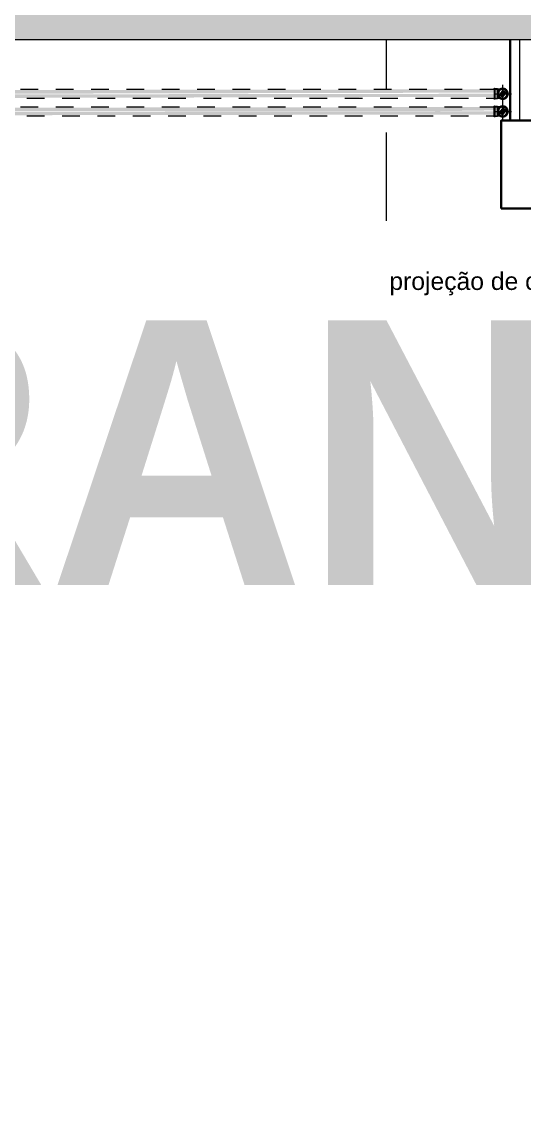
# Model space of a CAD drawing. Header units: metres. Extents: x 147 to 427, y -16 to 162.
# Drawn here: x 325.17 to 328.01, y 93.63 to 99.88 of the extents above; entities that cross this region are included whole.
import ezdxf

# ---------------------------------------------------------------- set-up
doc = ezdxf.new("R2010")
doc.units = ezdxf.units.M
doc.linetypes.add('Aligning Line', pattern=[0.012, 0.006, -0.006])
doc.linetypes.add('IMPORT-Dashed _3_', pattern=[0.75, 0.5, -0.25])
doc.layers.add('1053_ARQ_BASE_MATADOURO_dwg', color=7, linetype='Continuous', lineweight=5, true_color=0x767676)
for name, color, linetype, lineweight in [('A-DETL', 7, 'Continuous', 5), ('A-DETL-GENF', 7, 'Continuous', 5), ('A-ESTRUTURA', 7, 'Continuous', 30), ('A-PAREDE', 7, 'Continuous', 30), ('A-TEXTO1', 7, 'Continuous', 5), ('A_PROJEÇÃO', 7, 'IMPORT-Dashed _3_', 5), ('G-ANNO-TEXT', 7, 'Continuous', 5), ('P-PIPE', 7, 'Continuous', 5), ('P-PIPE-CNTR', 7, 'Continuous', 5)]:
    doc.layers.add(name, color=color, linetype=linetype, lineweight=lineweight)
doc.styles.add('Arial', font='arial.ttf', dxfattribs={"height": 0.1})
doc.styles.add('Century Gothic_B_2', font='GOTHICB.TTF', dxfattribs={"height": 1.5})

# ---------------------------------------------------------------- blocks, each defined once
blk = doc.blocks.new('AÇO_Cotovelo 90 45 - AÇO_Cotovelo 90 45-V168-TÉRREO 1_20 - Dependente 1')
at = {"layer": 'P-PIPE', "true_color": 0x7f7f7f}
blk.add_hatch(color=8, dxfattribs=at).paths.add_polyline_path([(159.5247, 99.4768), (159.4959, 99.4947), (159.4983, 99.4947), (159.5224, 99.4765)])
at = {"layer": 'P-PIPE'}
for p, q in [((159.4679, 99.4971), (159.4488, 99.4971)), ((159.4488, 99.4971), (159.4488, 99.4697)), ((159.4679, 99.4697), (159.4679, 99.4971)), ((159.4679, 99.4971), (159.4679, 99.4697)), ((159.4488, 99.4697), (159.4488, 99.4423)), ((159.4488, 99.4423), (159.4679, 99.4423)), ((159.4679, 99.4423), (159.4679, 99.4697)), ((159.4679, 99.4697), (159.4679, 99.4423))]:
    blk.add_line(p, q, dxfattribs=at)
at = {"layer": 'P-PIPE', "flags": 128}
for points in [[(159.4488, 99.4971), (159.4488, 99.4972), (159.4488, 99.4974), (159.4488, 99.4975), (159.4488, 99.4976), (159.4488, 99.4978), (159.4489, 99.4979), (159.4489, 99.498), (159.4489, 99.4982), (159.449, 99.4983), (159.449, 99.4984), (159.4491, 99.4986), (159.4491, 99.4987), (159.4492, 99.4988), (159.4493, 99.4989), (159.4494, 99.4991), (159.4494, 99.4992), (159.4495, 99.4993), (159.4496, 99.4994), (159.4497, 99.4995), (159.4498, 99.4996), (159.4499, 99.4997), (159.45, 99.4998), (159.4501, 99.4999), (159.4502, 99.4999), (159.4504, 99.5), (159.4505, 99.5001), (159.4506, 99.5002), (159.4507, 99.5002), (159.4509, 99.5003), (159.451, 99.5003), (159.4511, 99.5004), (159.4512, 99.5004), (159.4514, 99.5005), (159.4515, 99.5005), (159.4517, 99.5005), (159.4518, 99.5005), (159.4519, 99.5006), (159.4521, 99.5006), (159.4522, 99.5006), (159.4523, 99.5006)], [(159.4488, 99.4938), (159.4488, 99.4943), (159.4488, 99.4948), (159.4488, 99.4952), (159.4488, 99.4956), (159.4488, 99.4959), (159.4488, 99.4962), (159.4488, 99.4965), (159.4488, 99.4967), (159.4488, 99.4968), (159.4488, 99.497), (159.4488, 99.497), (159.4488, 99.4971)], [(159.4488, 99.4971), (159.4488, 99.497), (159.4488, 99.4969), (159.4488, 99.4967), (159.4488, 99.4965), (159.4488, 99.4963), (159.4488, 99.496), (159.4488, 99.4957), (159.4488, 99.4953), (159.4488, 99.4949), (159.4488, 99.4945), (159.4488, 99.494), (159.4488, 99.4935), (159.4488, 99.4929), (159.4488, 99.4923), (159.4488, 99.4917), (159.4488, 99.491), (159.4488, 99.4903), (159.4488, 99.4895), (159.4488, 99.4888), (159.4488, 99.488), (159.4488, 99.4871), (159.4488, 99.4863), (159.4488, 99.4854), (159.4488, 99.4845), (159.4488, 99.4835), (159.4488, 99.4826), (159.4488, 99.4816), (159.4488, 99.4806), (159.4488, 99.4796), (159.4488, 99.4786), (159.4488, 99.4775), (159.4488, 99.4765), (159.4488, 99.4754), (159.4488, 99.4743), (159.4488, 99.4732), (159.4488, 99.4722), (159.4488, 99.4711), (159.4488, 99.47), (159.4488, 99.4697)], [(159.4523, 99.5006), (159.4524, 99.5006), (159.4525, 99.5006), (159.4527, 99.5005), (159.4528, 99.5005), (159.4529, 99.5005), (159.4531, 99.5005), (159.4532, 99.5004), (159.4534, 99.5004), (159.4535, 99.5004), (159.4536, 99.5003), (159.4537, 99.5002), (159.4539, 99.5002), (159.454, 99.5001), (159.4541, 99.5), (159.4542, 99.5), (159.4543, 99.4999), (159.4545, 99.4998), (159.4546, 99.4997), (159.4547, 99.4996), (159.4548, 99.4995), (159.4549, 99.4994), (159.4549, 99.4993), (159.455, 99.4992), (159.4551, 99.4991), (159.4552, 99.499), (159.4553, 99.4988), (159.4553, 99.4987), (159.4554, 99.4986), (159.4555, 99.4985), (159.4555, 99.4983), (159.4556, 99.4982), (159.4556, 99.4981), (159.4556, 99.4979), (159.4557, 99.4978), (159.4557, 99.4977), (159.4557, 99.4975), (159.4557, 99.4974), (159.4557, 99.4973), (159.4557, 99.4971), (159.4557, 99.4971)], [(159.4557, 99.4697), (159.4557, 99.4708), (159.4557, 99.4719), (159.4557, 99.473), (159.4557, 99.474), (159.4557, 99.4751), (159.4557, 99.4762), (159.4557, 99.4772), (159.4557, 99.4783), (159.4557, 99.4793), (159.4557, 99.4803), (159.4557, 99.4813), (159.4557, 99.4823), (159.4557, 99.4833), (159.4557, 99.4842), (159.4557, 99.4851), (159.4557, 99.486), (159.4557, 99.4869), (159.4557, 99.4877), (159.4557, 99.4886), (159.4557, 99.4893), (159.4557, 99.4901), (159.4557, 99.4908), (159.4557, 99.4915), (159.4557, 99.4921), (159.4557, 99.4927), (159.4557, 99.4933), (159.4557, 99.4938), (159.4557, 99.4943), (159.4557, 99.4948), (159.4557, 99.4952), (159.4557, 99.4956), (159.4557, 99.4959), (159.4557, 99.4962), (159.4557, 99.4965), (159.4557, 99.4967), (159.4557, 99.4968), (159.4557, 99.497), (159.4557, 99.497), (159.4557, 99.4971)], [(159.4557, 99.4971), (159.4557, 99.497), (159.4557, 99.4969), (159.4557, 99.4967), (159.4557, 99.4965), (159.4557, 99.4963), (159.4557, 99.496), (159.4557, 99.4957), (159.4557, 99.4953), (159.4557, 99.4949), (159.4557, 99.4945), (159.4557, 99.494)], [(159.5292, 99.4697), (159.5291, 99.4709), (159.5291, 99.4721), (159.5289, 99.4734), (159.5288, 99.4746), (159.5285, 99.4758), (159.5283, 99.477), (159.5279, 99.4782), (159.5276, 99.4794), (159.5272, 99.4806), (159.5267, 99.4817), (159.5262, 99.4828), (159.5257, 99.4839), (159.5251, 99.485), (159.5244, 99.4861), (159.5238, 99.4871), (159.523, 99.4881), (159.5223, 99.4891), (159.5215, 99.49), (159.5206, 99.491), (159.5198, 99.4918), (159.5189, 99.4927), (159.5179, 99.4935), (159.517, 99.4943), (159.516, 99.495), (159.5149, 99.4957), (159.5139, 99.4963), (159.5128, 99.4969), (159.5117, 99.4975), (159.5106, 99.498), (159.5094, 99.4985), (159.5083, 99.4989), (159.5071, 99.4993), (159.5059, 99.4996), (159.5047, 99.4999), (159.5035, 99.5001), (159.5023, 99.5003), (159.5011, 99.5004), (159.4998, 99.5005), (159.4986, 99.5006), (159.4973, 99.5006), (159.4961, 99.5005), (159.4949, 99.5004), (159.4937, 99.5002), (159.4924, 99.5), (159.4912, 99.4998), (159.49, 99.4995), (159.4888, 99.4991), (159.4877, 99.4987), (159.4865, 99.4983), (159.4854, 99.4978), (159.4843, 99.4972), (159.4832, 99.4967), (159.4821, 99.496), (159.4811, 99.4954), (159.4801, 99.4947), (159.4791, 99.4939), (159.4781, 99.4931), (159.4772, 99.4923), (159.4763, 99.4914), (159.4755, 99.4905), (159.4746, 99.4896), (159.4739, 99.4887), (159.4731, 99.4877), (159.4724, 99.4866), (159.4718, 99.4856), (159.4712, 99.4845), (159.4706, 99.4834), (159.4701, 99.4823), (159.4696, 99.4812), (159.4691, 99.48), (159.4687, 99.4789), (159.4684, 99.4777), (159.4681, 99.4765), (159.4679, 99.4753), (159.4677, 99.474), (159.4675, 99.4728), (159.4674, 99.4716), (159.4674, 99.4703), (159.4674, 99.4697)], [(159.4679, 99.4971), (159.4691, 99.4971), (159.4703, 99.4971), (159.4715, 99.4971), (159.4727, 99.4971), (159.4739, 99.4971), (159.4751, 99.4971), (159.4763, 99.4971), (159.4774, 99.4971), (159.4786, 99.4971), (159.4797, 99.4971), (159.4808, 99.4971), (159.4819, 99.4971), (159.483, 99.4971), (159.484, 99.4971), (159.485, 99.4971), (159.486, 99.4971), (159.487, 99.4971), (159.4879, 99.4971), (159.4888, 99.4971), (159.4897, 99.4971), (159.4905, 99.4971), (159.4913, 99.4971), (159.492, 99.4971), (159.4928, 99.4971), (159.4934, 99.4971), (159.4941, 99.4971), (159.4947, 99.4971), (159.4952, 99.4971), (159.4957, 99.4971), (159.4962, 99.4971), (159.4966, 99.4971), (159.497, 99.4971), (159.4973, 99.4971), (159.4976, 99.4971), (159.4978, 99.4971), (159.498, 99.4971), (159.4981, 99.4971), (159.4982, 99.4971), (159.4982, 99.4971)], [(159.4983, 99.4971), (159.4993, 99.4971), (159.5004, 99.497), (159.5015, 99.4969), (159.5026, 99.4967), (159.5037, 99.4965), (159.5048, 99.4963), (159.5058, 99.496), (159.5069, 99.4957), (159.5079, 99.4953), (159.5089, 99.4949), (159.5099, 99.4945), (159.5109, 99.494), (159.5119, 99.4935), (159.5128, 99.4929), (159.5137, 99.4923), (159.5146, 99.4917), (159.5155, 99.491), (159.5163, 99.4903), (159.5171, 99.4895), (159.5179, 99.4888), (159.5187, 99.488), (159.5194, 99.4871), (159.52, 99.4863), (159.5207, 99.4854), (159.5213, 99.4845), (159.5219, 99.4835), (159.5224, 99.4826), (159.5229, 99.4816), (159.5234, 99.4806), (159.5238, 99.4796), (159.5242, 99.4786), (159.5245, 99.4775), (159.5248, 99.4765), (159.525, 99.4754), (159.5253, 99.4743), (159.5254, 99.4732), (159.5255, 99.4722), (159.5256, 99.4711), (159.5256, 99.47), (159.5257, 99.4697)], [(159.4488, 99.4697), (159.4488, 99.4686), (159.4488, 99.4675), (159.4488, 99.4664), (159.4488, 99.4653), (159.4488, 99.4642), (159.4488, 99.4632), (159.4488, 99.4621), (159.4488, 99.4611), (159.4488, 99.46), (159.4488, 99.459), (159.4488, 99.458), (159.4488, 99.457), (159.4488, 99.4561), (159.4488, 99.4551), (159.4488, 99.4542), (159.4488, 99.4533), (159.4488, 99.4524), (159.4488, 99.4516), (159.4488, 99.4508), (159.4488, 99.45), (159.4488, 99.4493), (159.4488, 99.4486), (159.4488, 99.4479), (159.4488, 99.4472), (159.4488, 99.4466), (159.4488, 99.446), (159.4488, 99.4455), (159.4488, 99.445), (159.4488, 99.4446), (159.4488, 99.4441), (159.4488, 99.4438), (159.4488, 99.4434), (159.4488, 99.4431), (159.4488, 99.4429), (159.4488, 99.4427), (159.4488, 99.4425), (159.4488, 99.4424), (159.4488, 99.4423), (159.4488, 99.4423)], [(159.4488, 99.4423), (159.4488, 99.4424), (159.4488, 99.4425), (159.4488, 99.4426), (159.4488, 99.4428), (159.4488, 99.4431), (159.4488, 99.4433), (159.4488, 99.4437), (159.4488, 99.444), (159.4488, 99.4444), (159.4488, 99.4449), (159.4488, 99.4454)], [(159.4523, 99.4388), (159.4521, 99.4388), (159.452, 99.4388), (159.4518, 99.4388), (159.4517, 99.4388), (159.4516, 99.4388), (159.4514, 99.4389), (159.4513, 99.4389), (159.4511, 99.439), (159.451, 99.439), (159.4509, 99.4391), (159.4508, 99.4391), (159.4506, 99.4392), (159.4505, 99.4392), (159.4504, 99.4393), (159.4503, 99.4394), (159.4502, 99.4395), (159.45, 99.4396), (159.4499, 99.4396), (159.4498, 99.4397), (159.4497, 99.4398), (159.4496, 99.4399), (159.4496, 99.44), (159.4495, 99.4402), (159.4494, 99.4403), (159.4493, 99.4404), (159.4492, 99.4405), (159.4492, 99.4406), (159.4491, 99.4407), (159.449, 99.4409), (159.449, 99.441), (159.4489, 99.4411), (159.4489, 99.4413), (159.4489, 99.4414), (159.4488, 99.4415), (159.4488, 99.4417), (159.4488, 99.4418), (159.4488, 99.442), (159.4488, 99.4421), (159.4488, 99.4422), (159.4488, 99.4423)], [(159.4557, 99.4423), (159.4557, 99.4421), (159.4557, 99.442), (159.4557, 99.4419), (159.4557, 99.4417), (159.4557, 99.4416), (159.4556, 99.4414), (159.4556, 99.4413), (159.4556, 99.4412), (159.4555, 99.441), (159.4555, 99.4409), (159.4554, 99.4408), (159.4554, 99.4407), (159.4553, 99.4405), (159.4552, 99.4404), (159.4551, 99.4403), (159.4551, 99.4402), (159.455, 99.4401), (159.4549, 99.44), (159.4548, 99.4399), (159.4547, 99.4398), (159.4546, 99.4397), (159.4545, 99.4396), (159.4544, 99.4395), (159.4543, 99.4394), (159.4541, 99.4393), (159.454, 99.4393), (159.4539, 99.4392), (159.4538, 99.4391), (159.4536, 99.4391), (159.4535, 99.439), (159.4534, 99.439), (159.4533, 99.4389), (159.4531, 99.4389), (159.453, 99.4389), (159.4528, 99.4388), (159.4527, 99.4388), (159.4526, 99.4388), (159.4524, 99.4388), (159.4523, 99.4388), (159.4523, 99.4388)], [(159.4557, 99.4423), (159.4557, 99.4424), (159.4557, 99.4425), (159.4557, 99.4426), (159.4557, 99.4428), (159.4557, 99.4431), (159.4557, 99.4433), (159.4557, 99.4437), (159.4557, 99.444), (159.4557, 99.4444), (159.4557, 99.4449), (159.4557, 99.4454), (159.4557, 99.4459), (159.4557, 99.4465), (159.4557, 99.4471), (159.4557, 99.4477), (159.4557, 99.4484), (159.4557, 99.4491), (159.4557, 99.4498), (159.4557, 99.4506), (159.4557, 99.4514), (159.4557, 99.4522), (159.4557, 99.4531), (159.4557, 99.454), (159.4557, 99.4549), (159.4557, 99.4558), (159.4557, 99.4568), (159.4557, 99.4577), (159.4557, 99.4587), (159.4557, 99.4597), (159.4557, 99.4608), (159.4557, 99.4618), (159.4557, 99.4629), (159.4557, 99.4639), (159.4557, 99.465), (159.4557, 99.4661), (159.4557, 99.4672), (159.4557, 99.4683), (159.4557, 99.4694), (159.4557, 99.4697)], [(159.4557, 99.4455), (159.4557, 99.445), (159.4557, 99.4446), (159.4557, 99.4441), (159.4557, 99.4438), (159.4557, 99.4434), (159.4557, 99.4431), (159.4557, 99.4429), (159.4557, 99.4427), (159.4557, 99.4425), (159.4557, 99.4424), (159.4557, 99.4423), (159.4557, 99.4423)], [(159.4674, 99.4697), (159.4674, 99.4684), (159.4674, 99.4672), (159.4676, 99.466), (159.4677, 99.4648), (159.468, 99.4635), (159.4682, 99.4623), (159.4686, 99.4611), (159.4689, 99.46), (159.4693, 99.4588), (159.4698, 99.4576), (159.4703, 99.4565), (159.4708, 99.4554), (159.4714, 99.4543), (159.4721, 99.4533), (159.4727, 99.4522), (159.4735, 99.4512), (159.4742, 99.4502), (159.475, 99.4493), (159.4759, 99.4484), (159.4767, 99.4475), (159.4776, 99.4467), (159.4786, 99.4459), (159.4795, 99.4451), (159.4805, 99.4444), (159.4816, 99.4437), (159.4826, 99.443), (159.4837, 99.4424), (159.4848, 99.4419), (159.4859, 99.4413), (159.4871, 99.4409), (159.4882, 99.4404), (159.4894, 99.4401), (159.4906, 99.4397), (159.4918, 99.4395), (159.493, 99.4392), (159.4942, 99.439), (159.4954, 99.4389), (159.4967, 99.4388), (159.4979, 99.4388), (159.4992, 99.4388), (159.5004, 99.4388), (159.5016, 99.439), (159.5028, 99.4391), (159.5041, 99.4393), (159.5053, 99.4396), (159.5065, 99.4399), (159.5077, 99.4402), (159.5088, 99.4406), (159.51, 99.4411), (159.5111, 99.4416), (159.5122, 99.4421), (159.5133, 99.4427), (159.5144, 99.4433), (159.5154, 99.444), (159.5164, 99.4447), (159.5174, 99.4454), (159.5184, 99.4462), (159.5193, 99.447), (159.5202, 99.4479), (159.521, 99.4488), (159.5219, 99.4497), (159.5226, 99.4507), (159.5234, 99.4517), (159.5241, 99.4527), (159.5247, 99.4537), (159.5253, 99.4548), (159.5259, 99.4559), (159.5264, 99.457), (159.5269, 99.4582), (159.5274, 99.4593), (159.5278, 99.4605), (159.5281, 99.4617), (159.5284, 99.4629), (159.5286, 99.4641), (159.5288, 99.4653), (159.529, 99.4665), (159.5291, 99.4678), (159.5291, 99.469), (159.5292, 99.4697)], [(159.4983, 99.4423), (159.4982, 99.4423), (159.4982, 99.4423), (159.498, 99.4423), (159.4979, 99.4423), (159.4976, 99.4423), (159.4974, 99.4423), (159.4971, 99.4423), (159.4967, 99.4423), (159.4963, 99.4423), (159.4959, 99.4423), (159.4954, 99.4423), (159.4948, 99.4423), (159.4942, 99.4423), (159.4936, 99.4423), (159.4929, 99.4423), (159.4922, 99.4423), (159.4915, 99.4423), (159.4907, 99.4423), (159.4899, 99.4423), (159.489, 99.4423), (159.4881, 99.4423), (159.4872, 99.4423), (159.4863, 99.4423), (159.4853, 99.4423), (159.4843, 99.4423), (159.4832, 99.4423), (159.4822, 99.4423), (159.4811, 99.4423), (159.48, 99.4423), (159.4789, 99.4423), (159.4777, 99.4423), (159.4766, 99.4423), (159.4754, 99.4423), (159.4742, 99.4423), (159.473, 99.4423), (159.4718, 99.4423), (159.4706, 99.4423), (159.4694, 99.4423), (159.4682, 99.4423), (159.4679, 99.4423)], [(159.5257, 99.4697), (159.5256, 99.4686), (159.5256, 99.4675), (159.5255, 99.4664), (159.5253, 99.4653), (159.5251, 99.4642), (159.5249, 99.4632), (159.5246, 99.4621), (159.5243, 99.4611), (159.5239, 99.46), (159.5235, 99.459), (159.523, 99.458), (159.5226, 99.457), (159.522, 99.4561), (159.5215, 99.4551), (159.5209, 99.4542), (159.5202, 99.4533), (159.5196, 99.4524), (159.5188, 99.4516), (159.5181, 99.4508), (159.5173, 99.45), (159.5165, 99.4493), (159.5157, 99.4486), (159.5148, 99.4479), (159.514, 99.4472), (159.5131, 99.4466), (159.5121, 99.446), (159.5112, 99.4455), (159.5102, 99.445), (159.5092, 99.4446), (159.5082, 99.4441), (159.5071, 99.4438), (159.5061, 99.4434), (159.5051, 99.4431), (159.504, 99.4429), (159.5029, 99.4427), (159.5018, 99.4425), (159.5007, 99.4424), (159.4996, 99.4423), (159.4985, 99.4423), (159.4983, 99.4423)]]:
    blk.add_lwpolyline(points, dxfattribs=at)
at = {"layer": 'P-PIPE'}
for start, end in [(0, 180), (0, 180), (0, 180), (180, 0), (180, 0), (180, 0)]:
    blk.add_arc((159.4983, 99.4697), 0.0274, start, end, dxfattribs=at)
blk = doc.blocks.new('AÇO_Cotovelo 90 45 - AÇO_Cotovelo 90 45-V197-TÉRREO 1_20 - Dependente 1')
at = {"layer": 'P-PIPE', "true_color": 0x7f7f7f}
blk.add_hatch(color=8, dxfattribs=at).paths.add_polyline_path([(159.4983, 99.3423), (159.4983, 99.3447), (159.4959, 99.3447)])
at = {"layer": 'P-PIPE'}
for p, q in [((159.4679, 99.3971), (159.4488, 99.3971)), ((159.4488, 99.3697), (159.4488, 99.3971)), ((159.4488, 99.3423), (159.4488, 99.3697)), ((159.4679, 99.3971), (159.4679, 99.3697)), ((159.4679, 99.3971), (159.4679, 99.3697)), ((159.4679, 99.3697), (159.4679, 99.3423)), ((159.4679, 99.3697), (159.4679, 99.3423)), ((159.4488, 99.3423), (159.4679, 99.3423))]:
    blk.add_line(p, q, dxfattribs=at)
at = {"layer": 'P-PIPE', "flags": 128}
for points in [[(159.4488, 99.3971), (159.4488, 99.3972), (159.4488, 99.3974), (159.4488, 99.3975), (159.4488, 99.3976), (159.4488, 99.3978), (159.4489, 99.3979), (159.4489, 99.398), (159.4489, 99.3982), (159.449, 99.3983), (159.449, 99.3984), (159.4491, 99.3986), (159.4491, 99.3987), (159.4492, 99.3988), (159.4493, 99.3989), (159.4494, 99.3991), (159.4494, 99.3992), (159.4495, 99.3993), (159.4496, 99.3994), (159.4497, 99.3995), (159.4498, 99.3996), (159.4499, 99.3997), (159.45, 99.3998), (159.4501, 99.3999), (159.4502, 99.3999), (159.4504, 99.4), (159.4505, 99.4001), (159.4506, 99.4002), (159.4507, 99.4002), (159.4509, 99.4003), (159.451, 99.4003), (159.4511, 99.4004), (159.4512, 99.4004), (159.4514, 99.4005), (159.4515, 99.4005), (159.4517, 99.4005), (159.4518, 99.4005), (159.4519, 99.4006), (159.4521, 99.4006), (159.4522, 99.4006), (159.4524, 99.4006), (159.4525, 99.4006), (159.4526, 99.4006), (159.4528, 99.4005), (159.4529, 99.4005), (159.453, 99.4005), (159.4532, 99.4004), (159.4533, 99.4004), (159.4534, 99.4004), (159.4536, 99.4003), (159.4537, 99.4003), (159.4538, 99.4002), (159.454, 99.4001), (159.4541, 99.4001), (159.4542, 99.4), (159.4543, 99.3999), (159.4544, 99.3998), (159.4545, 99.3997), (159.4546, 99.3996), (159.4547, 99.3995), (159.4548, 99.3994), (159.4549, 99.3993), (159.455, 99.3992), (159.4551, 99.3991), (159.4552, 99.399), (159.4552, 99.3989), (159.4553, 99.3988), (159.4554, 99.3986), (159.4554, 99.3985), (159.4555, 99.3984), (159.4555, 99.3982), (159.4556, 99.3981), (159.4556, 99.398), (159.4557, 99.3978), (159.4557, 99.3977), (159.4557, 99.3976), (159.4557, 99.3974), (159.4557, 99.3973), (159.4557, 99.3971), (159.4557, 99.3971)], [(159.4488, 99.3938), (159.4488, 99.3943), (159.4488, 99.3948), (159.4488, 99.3952), (159.4488, 99.3956), (159.4488, 99.3959), (159.4488, 99.3962), (159.4488, 99.3965), (159.4488, 99.3967), (159.4488, 99.3968), (159.4488, 99.397), (159.4488, 99.397), (159.4488, 99.3971)], [(159.4488, 99.3971), (159.4488, 99.397), (159.4488, 99.3969), (159.4488, 99.3967), (159.4488, 99.3965), (159.4488, 99.3963), (159.4488, 99.396), (159.4488, 99.3957), (159.4488, 99.3953), (159.4488, 99.3949), (159.4488, 99.3945), (159.4488, 99.394), (159.4488, 99.3935), (159.4488, 99.3929), (159.4488, 99.3923), (159.4488, 99.3917), (159.4488, 99.391), (159.4488, 99.3903), (159.4488, 99.3895), (159.4488, 99.3888), (159.4488, 99.388), (159.4488, 99.3871), (159.4488, 99.3863), (159.4488, 99.3854), (159.4488, 99.3845), (159.4488, 99.3835), (159.4488, 99.3826), (159.4488, 99.3816), (159.4488, 99.3806), (159.4488, 99.3796), (159.4488, 99.3786), (159.4488, 99.3775), (159.4488, 99.3765), (159.4488, 99.3754), (159.4488, 99.3743), (159.4488, 99.3732), (159.4488, 99.3722), (159.4488, 99.3711), (159.4488, 99.37), (159.4488, 99.3697)], [(159.4488, 99.3697), (159.4488, 99.3686), (159.4488, 99.3675), (159.4488, 99.3664), (159.4488, 99.3653), (159.4488, 99.3642), (159.4488, 99.3632), (159.4488, 99.3621), (159.4488, 99.3611), (159.4488, 99.36), (159.4488, 99.359), (159.4488, 99.358), (159.4488, 99.357), (159.4488, 99.3561), (159.4488, 99.3551), (159.4488, 99.3542), (159.4488, 99.3533), (159.4488, 99.3524), (159.4488, 99.3516), (159.4488, 99.3508), (159.4488, 99.35), (159.4488, 99.3493), (159.4488, 99.3486), (159.4488, 99.3479), (159.4488, 99.3472), (159.4488, 99.3466), (159.4488, 99.346), (159.4488, 99.3455), (159.4488, 99.345), (159.4488, 99.3446), (159.4488, 99.3441), (159.4488, 99.3438), (159.4488, 99.3434), (159.4488, 99.3431), (159.4488, 99.3429), (159.4488, 99.3427), (159.4488, 99.3425), (159.4488, 99.3424), (159.4488, 99.3423), (159.4488, 99.3423)], [(159.4557, 99.3697), (159.4557, 99.3708), (159.4557, 99.3719), (159.4557, 99.373), (159.4557, 99.374), (159.4557, 99.3751), (159.4557, 99.3762), (159.4557, 99.3772), (159.4557, 99.3783), (159.4557, 99.3793), (159.4557, 99.3803), (159.4557, 99.3813), (159.4557, 99.3823), (159.4557, 99.3833), (159.4557, 99.3842), (159.4557, 99.3851), (159.4557, 99.386), (159.4557, 99.3869), (159.4557, 99.3877), (159.4557, 99.3886), (159.4557, 99.3893), (159.4557, 99.3901), (159.4557, 99.3908), (159.4557, 99.3915), (159.4557, 99.3921), (159.4557, 99.3927), (159.4557, 99.3933), (159.4557, 99.3938), (159.4557, 99.3943), (159.4557, 99.3948), (159.4557, 99.3952), (159.4557, 99.3956), (159.4557, 99.3959), (159.4557, 99.3962), (159.4557, 99.3965), (159.4557, 99.3967), (159.4557, 99.3968), (159.4557, 99.397), (159.4557, 99.397), (159.4557, 99.3971)], [(159.4557, 99.3971), (159.4557, 99.397), (159.4557, 99.3969), (159.4557, 99.3967), (159.4557, 99.3965), (159.4557, 99.3963), (159.4557, 99.396), (159.4557, 99.3957), (159.4557, 99.3953), (159.4557, 99.3949), (159.4557, 99.3945), (159.4557, 99.394)], [(159.4557, 99.3423), (159.4557, 99.3424), (159.4557, 99.3425), (159.4557, 99.3426), (159.4557, 99.3428), (159.4557, 99.3431), (159.4557, 99.3433), (159.4557, 99.3437), (159.4557, 99.344), (159.4557, 99.3444), (159.4557, 99.3449), (159.4557, 99.3454), (159.4557, 99.3459), (159.4557, 99.3465), (159.4557, 99.3471), (159.4557, 99.3477), (159.4557, 99.3484), (159.4557, 99.3491), (159.4557, 99.3498), (159.4557, 99.3506), (159.4557, 99.3514), (159.4557, 99.3522), (159.4557, 99.3531), (159.4557, 99.354), (159.4557, 99.3549), (159.4557, 99.3558), (159.4557, 99.3568), (159.4557, 99.3577), (159.4557, 99.3587), (159.4557, 99.3597), (159.4557, 99.3608), (159.4557, 99.3618), (159.4557, 99.3629), (159.4557, 99.3639), (159.4557, 99.365), (159.4557, 99.3661), (159.4557, 99.3672), (159.4557, 99.3683), (159.4557, 99.3694), (159.4557, 99.3697)], [(159.5292, 99.3697), (159.5291, 99.3709), (159.5291, 99.3721), (159.5289, 99.3734), (159.5288, 99.3746), (159.5285, 99.3758), (159.5283, 99.377), (159.5279, 99.3782), (159.5276, 99.3794), (159.5272, 99.3806), (159.5267, 99.3817), (159.5262, 99.3828), (159.5257, 99.3839), (159.5251, 99.385), (159.5244, 99.3861), (159.5238, 99.3871), (159.523, 99.3881), (159.5223, 99.3891), (159.5215, 99.39), (159.5206, 99.391), (159.5198, 99.3918), (159.5189, 99.3927), (159.5179, 99.3935), (159.517, 99.3943), (159.516, 99.395), (159.5149, 99.3957), (159.5139, 99.3963), (159.5128, 99.3969), (159.5117, 99.3975), (159.5106, 99.398), (159.5094, 99.3985), (159.5083, 99.3989), (159.5071, 99.3993), (159.5059, 99.3996), (159.5047, 99.3999), (159.5035, 99.4001), (159.5023, 99.4003), (159.5011, 99.4004), (159.4998, 99.4005), (159.4986, 99.4006), (159.4973, 99.4006), (159.4961, 99.4005), (159.4949, 99.4004), (159.4937, 99.4002), (159.4924, 99.4), (159.4912, 99.3998), (159.49, 99.3995), (159.4888, 99.3991), (159.4877, 99.3987), (159.4865, 99.3983), (159.4854, 99.3978), (159.4843, 99.3972), (159.4832, 99.3967), (159.4821, 99.396), (159.4811, 99.3954), (159.4801, 99.3947), (159.4791, 99.3939), (159.4781, 99.3931), (159.4772, 99.3923), (159.4763, 99.3914), (159.4755, 99.3905), (159.4746, 99.3896), (159.4739, 99.3887), (159.4731, 99.3877), (159.4724, 99.3866), (159.4718, 99.3856), (159.4712, 99.3845), (159.4706, 99.3834), (159.4701, 99.3823), (159.4696, 99.3812), (159.4691, 99.38), (159.4687, 99.3789), (159.4684, 99.3777), (159.4681, 99.3765), (159.4679, 99.3753), (159.4677, 99.374), (159.4675, 99.3728), (159.4674, 99.3716), (159.4674, 99.3703), (159.4674, 99.3697)], [(159.4674, 99.3697), (159.4674, 99.3684), (159.4674, 99.3672), (159.4676, 99.366), (159.4677, 99.3648), (159.468, 99.3635), (159.4682, 99.3623), (159.4686, 99.3611), (159.4689, 99.36), (159.4693, 99.3588), (159.4698, 99.3576), (159.4703, 99.3565), (159.4708, 99.3554), (159.4714, 99.3543), (159.4721, 99.3533), (159.4727, 99.3522), (159.4735, 99.3512), (159.4742, 99.3502), (159.475, 99.3493), (159.4759, 99.3484), (159.4767, 99.3475), (159.4776, 99.3467), (159.4786, 99.3459), (159.4795, 99.3451), (159.4805, 99.3444), (159.4816, 99.3437), (159.4826, 99.343), (159.4837, 99.3424), (159.4848, 99.3419), (159.4859, 99.3413), (159.4871, 99.3409), (159.4882, 99.3404), (159.4894, 99.3401), (159.4906, 99.3397), (159.4918, 99.3395), (159.493, 99.3392), (159.4942, 99.339), (159.4954, 99.3389), (159.4967, 99.3388), (159.4979, 99.3388), (159.4992, 99.3388), (159.5004, 99.3388), (159.5016, 99.339), (159.5028, 99.3391), (159.5041, 99.3393), (159.5053, 99.3396), (159.5065, 99.3399), (159.5077, 99.3402), (159.5088, 99.3406), (159.51, 99.3411), (159.5111, 99.3416), (159.5122, 99.3421), (159.5133, 99.3427), (159.5144, 99.3433), (159.5154, 99.344), (159.5164, 99.3447), (159.5174, 99.3454), (159.5184, 99.3462), (159.5193, 99.347), (159.5202, 99.3479), (159.521, 99.3488), (159.5219, 99.3497), (159.5226, 99.3507), (159.5234, 99.3517), (159.5241, 99.3527), (159.5247, 99.3537), (159.5253, 99.3548), (159.5259, 99.3559), (159.5264, 99.357), (159.5269, 99.3582), (159.5274, 99.3593), (159.5278, 99.3605), (159.5281, 99.3617), (159.5284, 99.3629), (159.5286, 99.3641), (159.5288, 99.3653), (159.529, 99.3665), (159.5291, 99.3678), (159.5291, 99.369), (159.5292, 99.3697)], [(159.4679, 99.3971), (159.4691, 99.3971), (159.4703, 99.3971), (159.4715, 99.3971), (159.4727, 99.3971), (159.4739, 99.3971), (159.4751, 99.3971), (159.4763, 99.3971), (159.4774, 99.3971), (159.4786, 99.3971), (159.4797, 99.3971), (159.4808, 99.3971), (159.4819, 99.3971), (159.483, 99.3971), (159.484, 99.3971), (159.485, 99.3971), (159.486, 99.3971), (159.487, 99.3971), (159.4879, 99.3971), (159.4888, 99.3971), (159.4897, 99.3971), (159.4905, 99.3971), (159.4913, 99.3971), (159.492, 99.3971), (159.4928, 99.3971), (159.4934, 99.3971), (159.4941, 99.3971), (159.4947, 99.3971), (159.4952, 99.3971), (159.4957, 99.3971), (159.4962, 99.3971), (159.4966, 99.3971), (159.497, 99.3971), (159.4973, 99.3971), (159.4976, 99.3971), (159.4978, 99.3971), (159.498, 99.3971), (159.4981, 99.3971), (159.4982, 99.3971), (159.4982, 99.3971)], [(159.4983, 99.3971), (159.4993, 99.3971), (159.5004, 99.397), (159.5015, 99.3969), (159.5026, 99.3967), (159.5037, 99.3965), (159.5048, 99.3963), (159.5058, 99.396), (159.5069, 99.3957), (159.5079, 99.3953), (159.5089, 99.3949), (159.5099, 99.3945), (159.5109, 99.394), (159.5119, 99.3935), (159.5128, 99.3929), (159.5137, 99.3923), (159.5146, 99.3917), (159.5155, 99.391), (159.5163, 99.3903), (159.5171, 99.3895), (159.5179, 99.3888), (159.5187, 99.388), (159.5194, 99.3871), (159.52, 99.3863), (159.5207, 99.3854), (159.5213, 99.3845), (159.5219, 99.3835), (159.5224, 99.3826), (159.5229, 99.3816), (159.5234, 99.3806), (159.5238, 99.3796), (159.5242, 99.3786), (159.5245, 99.3775), (159.5248, 99.3765), (159.525, 99.3754), (159.5253, 99.3743), (159.5254, 99.3732), (159.5255, 99.3722), (159.5256, 99.3711), (159.5256, 99.37), (159.5257, 99.3697)], [(159.5257, 99.3697), (159.5256, 99.3686), (159.5256, 99.3675), (159.5255, 99.3664), (159.5253, 99.3653), (159.5251, 99.3642), (159.5249, 99.3632), (159.5246, 99.3621), (159.5243, 99.3611), (159.5239, 99.36), (159.5235, 99.359), (159.523, 99.358), (159.5226, 99.357), (159.522, 99.3561), (159.5215, 99.3551), (159.5209, 99.3542), (159.5202, 99.3533), (159.5196, 99.3524), (159.5188, 99.3516), (159.5181, 99.3508), (159.5173, 99.35), (159.5165, 99.3493), (159.5157, 99.3486), (159.5148, 99.3479), (159.514, 99.3472), (159.5131, 99.3466), (159.5121, 99.346), (159.5112, 99.3455), (159.5102, 99.345), (159.5092, 99.3446), (159.5082, 99.3441), (159.5071, 99.3438), (159.5061, 99.3434), (159.5051, 99.3431), (159.504, 99.3429), (159.5029, 99.3427), (159.5018, 99.3425), (159.5007, 99.3424), (159.4996, 99.3423), (159.4985, 99.3423), (159.4983, 99.3423)], [(159.4488, 99.3423), (159.4488, 99.3424), (159.4488, 99.3425), (159.4488, 99.3426), (159.4488, 99.3428), (159.4488, 99.3431), (159.4488, 99.3433), (159.4488, 99.3437), (159.4488, 99.344), (159.4488, 99.3444), (159.4488, 99.3449), (159.4488, 99.3454)], [(159.4557, 99.3423), (159.4557, 99.3421), (159.4557, 99.342), (159.4557, 99.3419), (159.4557, 99.3417), (159.4557, 99.3416), (159.4556, 99.3414), (159.4556, 99.3413), (159.4556, 99.3412), (159.4555, 99.341), (159.4555, 99.3409), (159.4554, 99.3408), (159.4554, 99.3407), (159.4553, 99.3405), (159.4552, 99.3404), (159.4551, 99.3403), (159.4551, 99.3402), (159.455, 99.3401), (159.4549, 99.34), (159.4548, 99.3399), (159.4547, 99.3398), (159.4546, 99.3397), (159.4545, 99.3396), (159.4544, 99.3395), (159.4543, 99.3394), (159.4541, 99.3393), (159.454, 99.3393), (159.4539, 99.3392), (159.4538, 99.3391), (159.4536, 99.3391), (159.4535, 99.339), (159.4534, 99.339), (159.4533, 99.3389), (159.4531, 99.3389), (159.453, 99.3389), (159.4528, 99.3388), (159.4527, 99.3388), (159.4526, 99.3388), (159.4524, 99.3388), (159.4523, 99.3388), (159.4521, 99.3388), (159.452, 99.3388), (159.4519, 99.3388), (159.4517, 99.3388), (159.4516, 99.3388), (159.4515, 99.3389), (159.4513, 99.3389), (159.4512, 99.3389), (159.4511, 99.339), (159.4509, 99.339), (159.4508, 99.3391), (159.4507, 99.3392), (159.4505, 99.3392), (159.4504, 99.3393), (159.4503, 99.3394), (159.4502, 99.3394), (159.4501, 99.3395), (159.45, 99.3396), (159.4499, 99.3397), (159.4498, 99.3398), (159.4497, 99.3399), (159.4496, 99.34), (159.4495, 99.3401), (159.4494, 99.3402), (159.4493, 99.3404), (159.4493, 99.3405), (159.4492, 99.3406), (159.4491, 99.3407), (159.4491, 99.3408), (159.449, 99.341), (159.449, 99.3411), (159.4489, 99.3412), (159.4489, 99.3414), (159.4488, 99.3415), (159.4488, 99.3416), (159.4488, 99.3418), (159.4488, 99.3419), (159.4488, 99.3421), (159.4488, 99.3422), (159.4488, 99.3423)], [(159.4557, 99.3455), (159.4557, 99.345), (159.4557, 99.3446), (159.4557, 99.3441), (159.4557, 99.3438), (159.4557, 99.3434), (159.4557, 99.3431), (159.4557, 99.3429), (159.4557, 99.3427), (159.4557, 99.3425), (159.4557, 99.3424), (159.4557, 99.3423), (159.4557, 99.3423)], [(159.4983, 99.3423), (159.4982, 99.3423), (159.4982, 99.3423), (159.498, 99.3423), (159.4979, 99.3423), (159.4976, 99.3423), (159.4974, 99.3423), (159.4971, 99.3423), (159.4967, 99.3423), (159.4963, 99.3423), (159.4959, 99.3423), (159.4954, 99.3423), (159.4948, 99.3423), (159.4942, 99.3423), (159.4936, 99.3423), (159.4929, 99.3423), (159.4922, 99.3423), (159.4915, 99.3423), (159.4907, 99.3423), (159.4899, 99.3423), (159.489, 99.3423), (159.4881, 99.3423), (159.4872, 99.3423), (159.4863, 99.3423), (159.4853, 99.3423), (159.4843, 99.3423), (159.4832, 99.3423), (159.4822, 99.3423), (159.4811, 99.3423), (159.48, 99.3423), (159.4789, 99.3423), (159.4777, 99.3423), (159.4766, 99.3423), (159.4754, 99.3423), (159.4742, 99.3423), (159.473, 99.3423), (159.4718, 99.3423), (159.4706, 99.3423), (159.4694, 99.3423), (159.4682, 99.3423), (159.4679, 99.3423)]]:
    blk.add_lwpolyline(points, dxfattribs=at)
at = {"layer": 'P-PIPE'}
for start, end in [(0, 180), (0, 180), (0, 180), (180, 0), (180, 0), (180, 0)]:
    blk.add_arc((159.4983, 99.3697), 0.0274, start, end, dxfattribs=at)
blk = doc.blocks.new('1053_ARQ_BASE_MATADOURO_dwg_arq geral tgov-4039641-TÉRREO 1_20 - Dependente 1')
at = {"layer": 'A-ESTRUTURA', "color": 253, "true_color": 0xaaaaaa, "flags": 128}
blk.add_lwpolyline([(29.2796, 15.6332), (29.2796, 16.1332), (29.4796, 16.1332), (29.4796, 15.6332)], close=True, dxfattribs=at)
at = {"layer": 'A-PAREDE', "color": 253, "true_color": 0xaaaaaa}
blk.add_line((29.3296, 16.1332), (29.3296, 16.5909), dxfattribs=at)
at = {"layer": 'A_PROJEÇÃO', "color": 253, "true_color": 0xaaaaaa}
blk.add_line((29.3846, 16.1332), (29.3846, 16.5909), dxfattribs=at)
at = {"layer": 'A_PROJEÇÃO', "color": 253, "true_color": 0xaaaaaa, "flags": 128}
blk.add_lwpolyline([(38.0987, 15.2832), (28.6296, 15.2832), (28.6296, 16.5909)], dxfattribs=at)
at = {"layer": 'A-TEXTO1', "insert": (28.6462, 15.2729), "char_height": 0.1, "width": 1.476458, "attachment_point": 1, "line_spacing_factor": 0.941778, "style": 'Arial'}
blk.add_mtext('projeção de coberta', dxfattribs=at)
blk = doc.blocks.new('1053_ARQ_BASE_MATADOURO_dwg-3625622-TÉRREO 1_20 - Dependente 1')
blk.add_blockref('1053_ARQ_BASE_MATADOURO_dwg_arq geral tgov-4039641-TÉRREO 1_20 - Dependente 1', (130.2098, 83.186))

msp = doc.modelspace()

# ---------------------------------------------------------------- hatches: boundary and pattern name
at = {"layer": 'A-DETL-GENF', "true_color": 0xffff00}
h = msp.add_hatch(color=2, dxfattribs=at)
h.paths.add_polyline_path([(335.07, 79.4463), (337.1686, 79.4463), (337.1686, 100.0742), (313.5687, 100.0742), (313.5687, 79.4463), (334.6004, 79.4463)])
h.paths.add_polyline_path([(314.078, 79.9026), (314.078, 99.7769), (336.7005, 99.7769), (336.7005, 79.9026), (321.6934, 79.9026)])
at = {"layer": 'P-PIPE', "true_color": 0xc0c0c0}
for points in [[(324.8865, 99.4697), (327.8598, 99.4761), (327.8598, 99.4947), (322.5957, 99.4874), (322.5957, 99.4697), (324.2479, 99.4697)], [(327.8902, 99.4447), (327.9144, 99.4761), (327.8902, 99.4947), (327.8661, 99.4632)], [(324.2479, 99.4447), (327.8598, 99.452), (327.8598, 99.4697), (322.5957, 99.4632), (322.5957, 99.4447), (323.6093, 99.4447)], [(327.4411, 99.3697), (327.8598, 99.3761), (327.8598, 99.3947), (322.5957, 99.3874), (322.5957, 99.3697), (326.8024, 99.3697)], [(322.5957, 99.3447), (327.8598, 99.352), (327.8598, 99.3697), (322.5957, 99.3632), (322.5957, 99.3455)], [(327.8902, 99.3447), (327.9144, 99.3761), (327.8902, 99.3947), (327.8661, 99.3632)]]:
    msp.add_hatch(color=9, dxfattribs=at).paths.add_polyline_path(points)

# ---------------------------------------------------------------- linework, layer by layer
at = {"layer": 'A-DETL'}
msp.add_line((314.078, 99.7769), (336.7005, 99.7769), dxfattribs=at)
at = {"layer": 'P-PIPE', "linetype": 'Aligning Line', "lineweight": 15}
for p, q in [((327.8598, 99.4947), (322.5957, 99.4947)), ((327.8598, 99.4447), (327.8598, 99.4947)), ((322.5957, 99.4447), (327.8598, 99.4447)), ((327.8598, 99.3947), (322.5957, 99.3947)), ((327.8598, 99.3447), (327.8598, 99.3947)), ((322.5957, 99.3447), (327.8598, 99.3447))]:
    msp.add_line(p, q, dxfattribs=at)
at = {"layer": 'P-PIPE'}
for centre, start, end in [((327.8902, 99.4697), 90, 180), ((327.8902, 99.4697), 165, 180), ((327.8902, 99.4697), 120, 135), ((327.8902, 99.4697), 0, 90), ((327.8902, 99.4697), 45, 60), ((327.8902, 99.4697), 0, 15), ((327.8902, 99.4697), 180, 195), ((327.8902, 99.4697), 180, 270), ((327.8902, 99.4697), 225, 240), ((327.8902, 99.4697), 270, 0), ((327.8902, 99.4697), 300, 315), ((327.8902, 99.4697), 345, 0), ((327.8902, 99.3697), 90, 180), ((327.8902, 99.3697), 165, 180), ((327.8902, 99.3697), 180, 195), ((327.8902, 99.3697), 180, 270), ((327.8902, 99.3697), 120, 135), ((327.8902, 99.3697), 225, 240), ((327.8902, 99.3697), 0, 90), ((327.8902, 99.3697), 270, 0), ((327.8902, 99.3697), 45, 60), ((327.8902, 99.3697), 300, 315), ((327.8902, 99.3697), 0, 15), ((327.8902, 99.3697), 345, 0)]:
    msp.add_arc(centre, 0.025, start, end, dxfattribs=at)
at = {"layer": 'P-PIPE-CNTR'}
for p, q in [((327.8902, 99.4197), (327.8902, 99.5197)), ((327.8402, 99.4697), (327.9402, 99.4697)), ((327.8902, 99.3197), (327.8902, 99.4197)), ((327.8402, 99.3697), (327.9402, 99.3697))]:
    msp.add_line(p, q, dxfattribs=at)

# ---------------------------------------------------------------- block references
at = {"layer": '1053_ARQ_BASE_MATADOURO_dwg', "color": 253, "true_color": 0xaaaaaa}
msp.add_blockref('1053_ARQ_BASE_MATADOURO_dwg-3625622-TÉRREO 1_20 - Dependente 1', (168.392, 0), dxfattribs=at)
at = {"layer": 'P-PIPE'}
for name in ['AÇO_Cotovelo 90 45 - AÇO_Cotovelo 90 45-V168-TÉRREO 1_20 - Dependente 1', 'AÇO_Cotovelo 90 45 - AÇO_Cotovelo 90 45-V197-TÉRREO 1_20 - Dependente 1']:
    msp.add_blockref(name, (168.392, 0), dxfattribs=at)

# ---------------------------------------------------------------- next in the draw order: texts
at = {"layer": 'G-ANNO-TEXT', "color": 1, "true_color": 0xff0000, "insert": (322.5322, 98.1875), "char_height": 1.5, "width": 16.113919, "attachment_point": 1, "style": 'Century Gothic_B_2', "bg_fill": 3, "box_fill_scale": 1.25, "bg_fill_color": 256, "bg_fill_true_color": 13158600, "bg_fill_transparency": 0}
msp.add_mtext('PRANCHA 03', dxfattribs=at)

doc.saveas('drawing.dxf')
